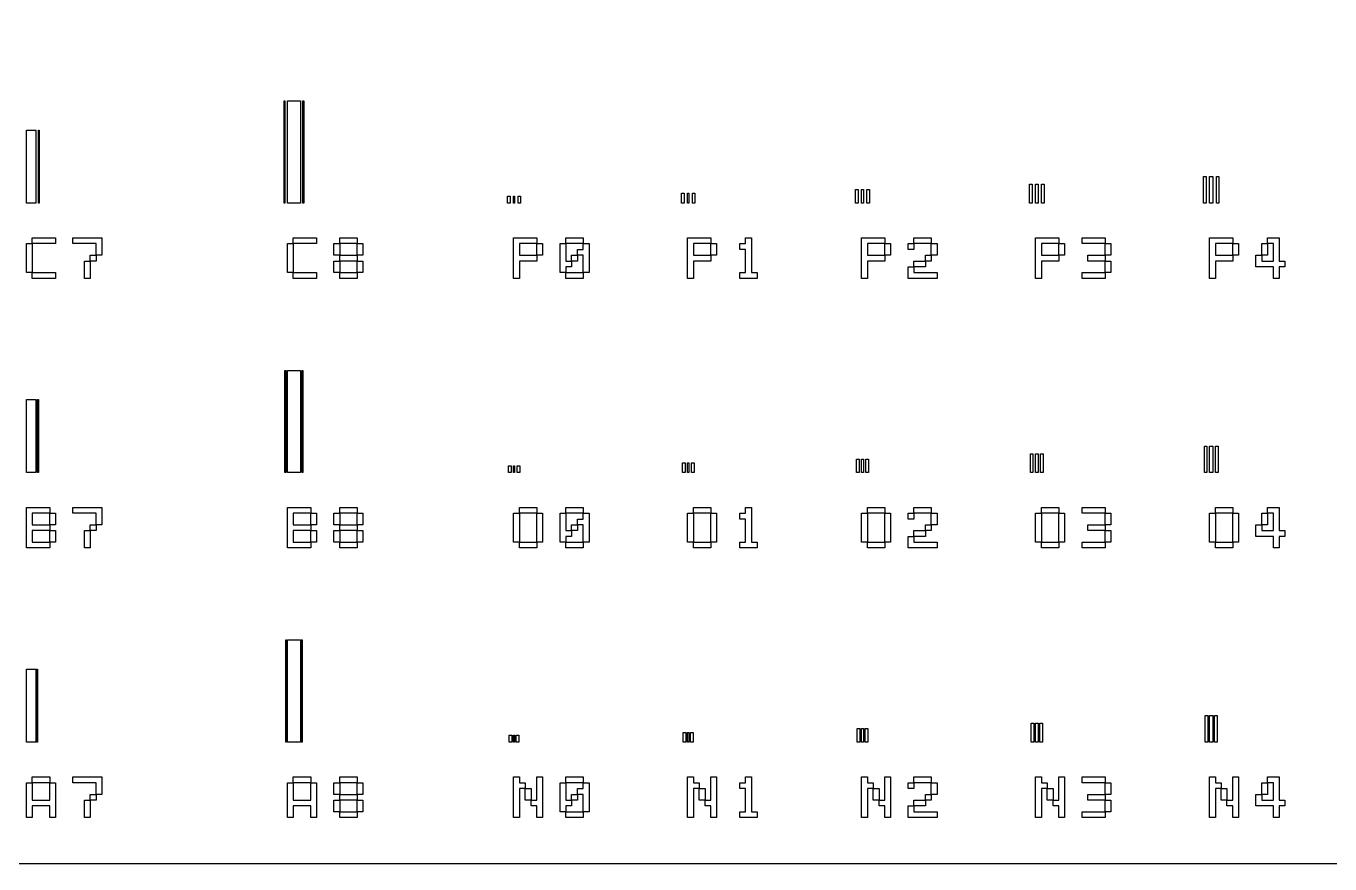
# Model space of a CAD drawing. Extents: x 0 to 3000, y 0 to 2000.
# Drawn here: x 750 to 1499, y 0 to 482 of the extents above; entities that cross this region are included whole.
import ezdxf

# ---------------------------------------------------------------- set-up
doc = ezdxf.new("R2010")
doc.units = 0
doc.layers.add('L0D0', color=2, linetype='CONTINUOUS')
doc.layers.add('L1D0', color=1, linetype='CONTINUOUS')

msp = doc.modelspace()

# ---------------------------------------------------------------- linework, layer by layer
at = {"layer": 'L0D0'}
msp.add_lwpolyline([(0, 0), (0, 2000), (3000, 2000), (3000, 0)], close=True, dxfattribs=at)
at = {"layer": 'L1D0'}
for points in [[(898, 380), (898, 438.8), (898.5, 438.8), (898.5, 380)], [(900, 380), (900, 438.8), (907.4, 438.8), (907.4, 380)], [(908.9, 380), (908.9, 438.8), (909.4, 438.8), (909.4, 380)], [(750, 380), (750, 422), (755.3, 422), (755.3, 380)], [(756.8, 380), (756.8, 422), (757.3, 422), (757.3, 380)], [(1326.5, 380), (1326.5, 390.9), (1328, 390.9), (1328, 380)], [(1330, 380), (1330, 390.9), (1331.4, 390.9), (1331.4, 380)], [(1333.4, 380), (1333.4, 390.9), (1334.9, 390.9), (1334.9, 380)], [(1426.5, 380), (1426.5, 395.3), (1428, 395.3), (1428, 380)], [(1430, 380), (1430, 395.3), (1431.9, 395.3), (1431.9, 380)], [(1433.9, 380), (1433.9, 395.3), (1435.4, 395.3), (1435.4, 380)], [(1026.5, 380), (1026.5, 384), (1028, 384), (1028, 380)], [(1030, 380), (1030, 384), (1030.5, 384), (1030.5, 380)], [(1032.5, 380), (1032.5, 384), (1034, 384), (1034, 380)], [(1126.5, 380), (1126.5, 385.6), (1128, 385.6), (1128, 380)], [(1130, 380), (1130, 385.6), (1130.7, 385.6), (1130.7, 380)], [(1132.7, 380), (1132.7, 385.6), (1134.2, 385.6), (1134.2, 380)], [(1226.5, 380), (1226.5, 387.8), (1228, 387.8), (1228, 380)], [(1230, 380), (1230, 387.8), (1231, 387.8), (1231, 380)], [(1233, 380), (1233, 387.8), (1234.5, 387.8), (1234.5, 380)], [(753.333, 356.667), (753.333, 360), (756.667, 360), (760, 360), (763.333, 360), (766.667, 360), (766.667, 356.667), (763.333, 356.667), (760, 356.667), (756.667, 356.667)], [(790, 350), (790, 353.333), (790, 356.667), (786.667, 356.667), (783.333, 356.667), (780, 356.667), (776.667, 356.667), (776.667, 360), (780, 360), (783.333, 360), (786.667, 360), (790, 360), (793.333, 360), (793.333, 356.667), (793.333, 353.333), (793.333, 350)], [(903.333, 356.667), (903.333, 360), (906.667, 360), (910, 360), (913.333, 360), (916.667, 360), (916.667, 356.667), (913.333, 356.667), (910, 356.667), (906.667, 356.667)], [(930, 356.667), (930, 360), (933.333, 360), (936.667, 360), (940, 360), (940, 356.667), (936.667, 356.667), (933.333, 356.667)], [(1030, 336.667), (1030, 340), (1030, 343.333), (1030, 346.667), (1030, 350), (1030, 353.333), (1030, 356.667), (1030, 360), (1033.333, 360), (1036.667, 360), (1040, 360), (1043.333, 360), (1043.333, 356.667), (1040, 356.667), (1036.667, 356.667), (1033.333, 356.667), (1033.333, 353.333), (1033.333, 350), (1036.667, 350), (1040, 350), (1043.333, 350), (1043.333, 346.667), (1040, 346.667), (1036.667, 346.667), (1033.333, 346.667), (1033.333, 343.333), (1033.333, 340), (1033.333, 336.667)], [(1060, 356.667), (1060, 360), (1063.333, 360), (1066.667, 360), (1070, 360), (1070, 356.667), (1066.667, 356.667), (1063.333, 356.667)], [(1130, 336.667), (1130, 340), (1130, 343.333), (1130, 346.667), (1130, 350), (1130, 353.333), (1130, 356.667), (1130, 360), (1133.333, 360), (1136.667, 360), (1140, 360), (1143.333, 360), (1143.333, 356.667), (1140, 356.667), (1136.667, 356.667), (1133.333, 356.667), (1133.333, 353.333), (1133.333, 350), (1136.667, 350), (1140, 350), (1143.333, 350), (1143.333, 346.667), (1140, 346.667), (1136.667, 346.667), (1133.333, 346.667), (1133.333, 343.333), (1133.333, 340), (1133.333, 336.667)], [(1160, 336.667), (1160, 340), (1163.333, 340), (1163.333, 343.333), (1163.333, 346.667), (1163.333, 350), (1163.333, 353.333), (1160, 353.333), (1160, 356.667), (1163.333, 356.667), (1163.333, 360), (1166.667, 360), (1166.667, 356.667), (1166.667, 353.333), (1166.667, 350), (1166.667, 346.667), (1166.667, 343.333), (1166.667, 340), (1170, 340), (1170, 336.667), (1166.667, 336.667), (1163.333, 336.667)], [(1230, 336.667), (1230, 340), (1230, 343.333), (1230, 346.667), (1230, 350), (1230, 353.333), (1230, 356.667), (1230, 360), (1233.333, 360), (1236.667, 360), (1240, 360), (1243.333, 360), (1243.333, 356.667), (1240, 356.667), (1236.667, 356.667), (1233.333, 356.667), (1233.333, 353.333), (1233.333, 350), (1236.667, 350), (1240, 350), (1243.333, 350), (1243.333, 346.667), (1240, 346.667), (1236.667, 346.667), (1233.333, 346.667), (1233.333, 343.333), (1233.333, 340), (1233.333, 336.667)], [(1260, 356.667), (1260, 360), (1263.333, 360), (1266.667, 360), (1270, 360), (1270, 356.667), (1266.667, 356.667), (1263.333, 356.667)], [(1330, 336.667), (1330, 340), (1330, 343.333), (1330, 346.667), (1330, 350), (1330, 353.333), (1330, 356.667), (1330, 360), (1333.333, 360), (1336.667, 360), (1340, 360), (1343.333, 360), (1343.333, 356.667), (1340, 356.667), (1336.667, 356.667), (1333.333, 356.667), (1333.333, 353.333), (1333.333, 350), (1336.667, 350), (1340, 350), (1343.333, 350), (1343.333, 346.667), (1340, 346.667), (1336.667, 346.667), (1333.333, 346.667), (1333.333, 343.333), (1333.333, 340), (1333.333, 336.667)], [(1356.667, 356.667), (1356.667, 360), (1360, 360), (1363.333, 360), (1366.667, 360), (1370, 360), (1370, 356.667), (1366.667, 356.667), (1363.333, 356.667), (1360, 356.667)], [(1430, 336.667), (1430, 340), (1430, 343.333), (1430, 346.667), (1430, 350), (1430, 353.333), (1430, 356.667), (1430, 360), (1433.333, 360), (1436.667, 360), (1440, 360), (1443.333, 360), (1443.333, 356.667), (1440, 356.667), (1436.667, 356.667), (1433.333, 356.667), (1433.333, 353.333), (1433.333, 350), (1436.667, 350), (1440, 350), (1443.333, 350), (1443.333, 346.667), (1440, 346.667), (1436.667, 346.667), (1433.333, 346.667), (1433.333, 343.333), (1433.333, 340), (1433.333, 336.667)], [(1466.667, 336.667), (1466.667, 340), (1466.667, 343.333), (1463.333, 343.333), (1460, 343.333), (1456.667, 343.333), (1456.667, 346.667), (1456.667, 350), (1460, 350), (1460, 346.667), (1463.333, 346.667), (1466.667, 346.667), (1466.667, 350), (1466.667, 353.333), (1466.667, 356.667), (1463.333, 356.667), (1463.333, 360), (1466.667, 360), (1470, 360), (1470, 356.667), (1470, 353.333), (1470, 350), (1470, 346.667), (1473.333, 346.667), (1473.333, 343.333), (1470, 343.333), (1470, 340), (1470, 336.667)], [(750, 340), (750, 343.333), (750, 346.667), (750, 350), (750, 353.333), (750, 356.667), (753.333, 356.667), (753.333, 353.333), (753.333, 350), (753.333, 346.667), (753.333, 343.333), (753.333, 340)], [(900, 340), (900, 343.333), (900, 346.667), (900, 350), (900, 353.333), (900, 356.667), (903.333, 356.667), (903.333, 353.333), (903.333, 350), (903.333, 346.667), (903.333, 343.333), (903.333, 340)], [(926.667, 350), (926.667, 353.333), (926.667, 356.667), (930, 356.667), (930, 353.333), (930, 350)], [(940, 350), (940, 353.333), (940, 356.667), (943.333, 356.667), (943.333, 353.333), (943.333, 350)], [(1043.333, 350), (1043.333, 353.333), (1043.333, 356.667), (1046.667, 356.667), (1046.667, 353.333), (1046.667, 350)], [(1056.667, 340), (1056.667, 343.333), (1056.667, 346.667), (1056.667, 350), (1056.667, 353.333), (1056.667, 356.667), (1060, 356.667), (1060, 353.333), (1060, 350), (1060, 346.667), (1063.333, 346.667), (1063.333, 343.333), (1060, 343.333), (1060, 340)], [(1070, 340), (1070, 343.333), (1070, 346.667), (1070, 350), (1066.667, 350), (1066.667, 353.333), (1070, 353.333), (1070, 356.667), (1073.333, 356.667), (1073.333, 353.333), (1073.333, 350), (1073.333, 346.667), (1073.333, 343.333), (1073.333, 340)], [(1143.333, 350), (1143.333, 353.333), (1143.333, 356.667), (1146.667, 356.667), (1146.667, 353.333), (1146.667, 350)], [(1243.333, 350), (1243.333, 353.333), (1243.333, 356.667), (1246.667, 356.667), (1246.667, 353.333), (1246.667, 350)], [(1256.667, 353.333), (1256.667, 356.667), (1260, 356.667), (1260, 353.333)], [(1270, 350), (1270, 353.333), (1270, 356.667), (1273.333, 356.667), (1273.333, 353.333), (1273.333, 350)], [(1343.333, 350), (1343.333, 353.333), (1343.333, 356.667), (1346.667, 356.667), (1346.667, 353.333), (1346.667, 350)], [(1370, 350), (1370, 353.333), (1370, 356.667), (1373.333, 356.667), (1373.333, 353.333), (1373.333, 350)], [(1443.333, 350), (1443.333, 353.333), (1443.333, 356.667), (1446.667, 356.667), (1446.667, 353.333), (1446.667, 350)], [(1460, 350), (1460, 353.333), (1460, 356.667), (1463.333, 356.667), (1463.333, 353.333), (1463.333, 350)], [(783.333, 336.667), (783.333, 340), (783.333, 343.333), (783.333, 346.667), (786.667, 346.667), (786.667, 343.333), (786.667, 340), (786.667, 336.667)], [(786.667, 346.667), (786.667, 350), (790, 350), (790, 346.667)], [(926.667, 340), (926.667, 343.333), (926.667, 346.667), (930, 346.667), (930, 343.333), (930, 340)], [(930, 346.667), (930, 350), (933.333, 350), (936.667, 350), (940, 350), (940, 346.667), (936.667, 346.667), (933.333, 346.667)], [(940, 340), (940, 343.333), (940, 346.667), (943.333, 346.667), (943.333, 343.333), (943.333, 340)], [(1063.333, 346.667), (1063.333, 350), (1066.667, 350), (1066.667, 346.667)], [(1260, 343.333), (1260, 346.667), (1263.333, 346.667), (1266.667, 346.667), (1266.667, 343.333), (1263.333, 343.333)], [(1266.667, 346.667), (1266.667, 350), (1270, 350), (1270, 346.667)], [(1360, 346.667), (1360, 350), (1363.333, 350), (1366.667, 350), (1370, 350), (1370, 346.667), (1366.667, 346.667), (1363.333, 346.667)], [(1370, 340), (1370, 343.333), (1370, 346.667), (1373.333, 346.667), (1373.333, 343.333), (1373.333, 340)], [(753.333, 336.667), (753.333, 340), (756.667, 340), (760, 340), (763.333, 340), (766.667, 340), (766.667, 336.667), (763.333, 336.667), (760, 336.667), (756.667, 336.667)], [(903.333, 336.667), (903.333, 340), (906.667, 340), (910, 340), (913.333, 340), (916.667, 340), (916.667, 336.667), (913.333, 336.667), (910, 336.667), (906.667, 336.667)], [(930, 336.667), (930, 340), (933.333, 340), (936.667, 340), (940, 340), (940, 336.667), (936.667, 336.667), (933.333, 336.667)], [(1060, 336.667), (1060, 340), (1063.333, 340), (1066.667, 340), (1070, 340), (1070, 336.667), (1066.667, 336.667), (1063.333, 336.667)], [(1256.667, 336.667), (1256.667, 340), (1256.667, 343.333), (1260, 343.333), (1260, 340), (1263.333, 340), (1266.667, 340), (1270, 340), (1273.333, 340), (1273.333, 336.667), (1270, 336.667), (1266.667, 336.667), (1263.333, 336.667), (1260, 336.667)], [(1356.667, 336.667), (1356.667, 340), (1360, 340), (1363.333, 340), (1366.667, 340), (1370, 340), (1370, 336.667), (1366.667, 336.667), (1363.333, 336.667), (1360, 336.667)], [(898.5, 225), (898.5, 283.8), (899, 283.8), (899, 225)], [(900, 225), (900, 283.8), (907.4, 283.8), (907.4, 225)], [(908.4, 225), (908.4, 283.8), (908.9, 283.8), (908.9, 225)], [(750, 225), (750, 267), (755.3, 267), (755.3, 225)], [(756.3, 225), (756.3, 267), (756.8, 267), (756.8, 225)], [(1427, 225), (1427, 240.3), (1428.5, 240.3), (1428.5, 225)], [(1430, 225), (1430, 240.3), (1431.9, 240.3), (1431.9, 225)], [(1433.4, 225), (1433.4, 240.3), (1434.9, 240.3), (1434.9, 225)], [(1227, 225), (1227, 232.8), (1228.5, 232.8), (1228.5, 225)], [(1230, 225), (1230, 232.8), (1231, 232.8), (1231, 225)], [(1232.5, 225), (1232.5, 232.8), (1234, 232.8), (1234, 225)], [(1327, 225), (1327, 235.9), (1328.5, 235.9), (1328.5, 225)], [(1330, 225), (1330, 235.9), (1331.4, 235.9), (1331.4, 225)], [(1332.9, 225), (1332.9, 235.9), (1334.4, 235.9), (1334.4, 225)], [(1027, 225), (1027, 229), (1028.5, 229), (1028.5, 225)], [(1030, 225), (1030, 229), (1030.5, 229), (1030.5, 225)], [(1032, 225), (1032, 229), (1033.5, 229), (1033.5, 225)], [(1127, 225), (1127, 230.6), (1128.5, 230.6), (1128.5, 225)], [(1130, 225), (1130, 230.6), (1130.7, 230.6), (1130.7, 225)], [(1132.2, 225), (1132.2, 230.6), (1133.7, 230.6), (1133.7, 225)], [(750, 181.667), (750, 185), (750, 188.333), (750, 191.667), (750, 195), (750, 198.333), (750, 201.667), (750, 205), (753.333, 205), (756.667, 205), (760, 205), (763.333, 205), (763.333, 201.667), (760, 201.667), (756.667, 201.667), (753.333, 201.667), (753.333, 198.333), (753.333, 195), (756.667, 195), (760, 195), (763.333, 195), (763.333, 191.667), (760, 191.667), (756.667, 191.667), (753.333, 191.667), (753.333, 188.333), (753.333, 185), (756.667, 185), (760, 185), (763.333, 185), (763.333, 181.667), (760, 181.667), (756.667, 181.667), (753.333, 181.667)], [(790, 195), (790, 198.333), (790, 201.667), (786.667, 201.667), (783.333, 201.667), (780, 201.667), (776.667, 201.667), (776.667, 205), (780, 205), (783.333, 205), (786.667, 205), (790, 205), (793.333, 205), (793.333, 201.667), (793.333, 198.333), (793.333, 195)], [(900, 181.667), (900, 185), (900, 188.333), (900, 191.667), (900, 195), (900, 198.333), (900, 201.667), (900, 205), (903.333, 205), (906.667, 205), (910, 205), (913.333, 205), (913.333, 201.667), (910, 201.667), (906.667, 201.667), (903.333, 201.667), (903.333, 198.333), (903.333, 195), (906.667, 195), (910, 195), (913.333, 195), (913.333, 191.667), (910, 191.667), (906.667, 191.667), (903.333, 191.667), (903.333, 188.333), (903.333, 185), (906.667, 185), (910, 185), (913.333, 185), (913.333, 181.667), (910, 181.667), (906.667, 181.667), (903.333, 181.667)], [(930, 201.667), (930, 205), (933.333, 205), (936.667, 205), (940, 205), (940, 201.667), (936.667, 201.667), (933.333, 201.667)], [(1033.333, 201.667), (1033.333, 205), (1036.667, 205), (1040, 205), (1043.333, 205), (1043.333, 201.667), (1040, 201.667), (1036.667, 201.667)], [(1060, 201.667), (1060, 205), (1063.333, 205), (1066.667, 205), (1070, 205), (1070, 201.667), (1066.667, 201.667), (1063.333, 201.667)], [(1133.333, 201.667), (1133.333, 205), (1136.667, 205), (1140, 205), (1143.333, 205), (1143.333, 201.667), (1140, 201.667), (1136.667, 201.667)], [(1160, 181.667), (1160, 185), (1163.333, 185), (1163.333, 188.333), (1163.333, 191.667), (1163.333, 195), (1163.333, 198.333), (1160, 198.333), (1160, 201.667), (1163.333, 201.667), (1163.333, 205), (1166.667, 205), (1166.667, 201.667), (1166.667, 198.333), (1166.667, 195), (1166.667, 191.667), (1166.667, 188.333), (1166.667, 185), (1170, 185), (1170, 181.667), (1166.667, 181.667), (1163.333, 181.667)], [(1233.333, 201.667), (1233.333, 205), (1236.667, 205), (1240, 205), (1243.333, 205), (1243.333, 201.667), (1240, 201.667), (1236.667, 201.667)], [(1260, 201.667), (1260, 205), (1263.333, 205), (1266.667, 205), (1270, 205), (1270, 201.667), (1266.667, 201.667), (1263.333, 201.667)], [(1333.333, 201.667), (1333.333, 205), (1336.667, 205), (1340, 205), (1343.333, 205), (1343.333, 201.667), (1340, 201.667), (1336.667, 201.667)], [(1356.667, 201.667), (1356.667, 205), (1360, 205), (1363.333, 205), (1366.667, 205), (1370, 205), (1370, 201.667), (1366.667, 201.667), (1363.333, 201.667), (1360, 201.667)], [(1433.333, 201.667), (1433.333, 205), (1436.667, 205), (1440, 205), (1443.333, 205), (1443.333, 201.667), (1440, 201.667), (1436.667, 201.667)], [(1466.667, 181.667), (1466.667, 185), (1466.667, 188.333), (1463.333, 188.333), (1460, 188.333), (1456.667, 188.333), (1456.667, 191.667), (1456.667, 195), (1460, 195), (1460, 191.667), (1463.333, 191.667), (1466.667, 191.667), (1466.667, 195), (1466.667, 198.333), (1466.667, 201.667), (1463.333, 201.667), (1463.333, 205), (1466.667, 205), (1470, 205), (1470, 201.667), (1470, 198.333), (1470, 195), (1470, 191.667), (1473.333, 191.667), (1473.333, 188.333), (1470, 188.333), (1470, 185), (1470, 181.667)], [(763.333, 195), (763.333, 198.333), (763.333, 201.667), (766.667, 201.667), (766.667, 198.333), (766.667, 195)], [(786.667, 191.667), (786.667, 195), (790, 195), (790, 191.667)], [(913.333, 195), (913.333, 198.333), (913.333, 201.667), (916.667, 201.667), (916.667, 198.333), (916.667, 195)], [(926.667, 195), (926.667, 198.333), (926.667, 201.667), (930, 201.667), (930, 198.333), (930, 195)], [(930, 191.667), (930, 195), (933.333, 195), (936.667, 195), (940, 195), (940, 191.667), (936.667, 191.667), (933.333, 191.667)], [(940, 195), (940, 198.333), (940, 201.667), (943.333, 201.667), (943.333, 198.333), (943.333, 195)], [(1030, 185), (1030, 188.333), (1030, 191.667), (1030, 195), (1030, 198.333), (1030, 201.667), (1033.333, 201.667), (1033.333, 198.333), (1033.333, 195), (1033.333, 191.667), (1033.333, 188.333), (1033.333, 185)], [(1043.333, 185), (1043.333, 188.333), (1043.333, 191.667), (1043.333, 195), (1043.333, 198.333), (1043.333, 201.667), (1046.667, 201.667), (1046.667, 198.333), (1046.667, 195), (1046.667, 191.667), (1046.667, 188.333), (1046.667, 185)], [(1056.667, 185), (1056.667, 188.333), (1056.667, 191.667), (1056.667, 195), (1056.667, 198.333), (1056.667, 201.667), (1060, 201.667), (1060, 198.333), (1060, 195), (1060, 191.667), (1063.333, 191.667), (1063.333, 188.333), (1060, 188.333), (1060, 185)], [(1063.333, 191.667), (1063.333, 195), (1066.667, 195), (1066.667, 191.667)], [(1070, 185), (1070, 188.333), (1070, 191.667), (1070, 195), (1066.667, 195), (1066.667, 198.333), (1070, 198.333), (1070, 201.667), (1073.333, 201.667), (1073.333, 198.333), (1073.333, 195), (1073.333, 191.667), (1073.333, 188.333), (1073.333, 185)], [(1130, 185), (1130, 188.333), (1130, 191.667), (1130, 195), (1130, 198.333), (1130, 201.667), (1133.333, 201.667), (1133.333, 198.333), (1133.333, 195), (1133.333, 191.667), (1133.333, 188.333), (1133.333, 185)], [(1143.333, 185), (1143.333, 188.333), (1143.333, 191.667), (1143.333, 195), (1143.333, 198.333), (1143.333, 201.667), (1146.667, 201.667), (1146.667, 198.333), (1146.667, 195), (1146.667, 191.667), (1146.667, 188.333), (1146.667, 185)], [(1230, 185), (1230, 188.333), (1230, 191.667), (1230, 195), (1230, 198.333), (1230, 201.667), (1233.333, 201.667), (1233.333, 198.333), (1233.333, 195), (1233.333, 191.667), (1233.333, 188.333), (1233.333, 185)], [(1243.333, 185), (1243.333, 188.333), (1243.333, 191.667), (1243.333, 195), (1243.333, 198.333), (1243.333, 201.667), (1246.667, 201.667), (1246.667, 198.333), (1246.667, 195), (1246.667, 191.667), (1246.667, 188.333), (1246.667, 185)], [(1256.667, 198.333), (1256.667, 201.667), (1260, 201.667), (1260, 198.333)], [(1266.667, 191.667), (1266.667, 195), (1270, 195), (1270, 191.667)], [(1270, 195), (1270, 198.333), (1270, 201.667), (1273.333, 201.667), (1273.333, 198.333), (1273.333, 195)], [(1330, 185), (1330, 188.333), (1330, 191.667), (1330, 195), (1330, 198.333), (1330, 201.667), (1333.333, 201.667), (1333.333, 198.333), (1333.333, 195), (1333.333, 191.667), (1333.333, 188.333), (1333.333, 185)], [(1343.333, 185), (1343.333, 188.333), (1343.333, 191.667), (1343.333, 195), (1343.333, 198.333), (1343.333, 201.667), (1346.667, 201.667), (1346.667, 198.333), (1346.667, 195), (1346.667, 191.667), (1346.667, 188.333), (1346.667, 185)], [(1360, 191.667), (1360, 195), (1363.333, 195), (1366.667, 195), (1370, 195), (1370, 191.667), (1366.667, 191.667), (1363.333, 191.667)], [(1370, 195), (1370, 198.333), (1370, 201.667), (1373.333, 201.667), (1373.333, 198.333), (1373.333, 195)], [(1430, 185), (1430, 188.333), (1430, 191.667), (1430, 195), (1430, 198.333), (1430, 201.667), (1433.333, 201.667), (1433.333, 198.333), (1433.333, 195), (1433.333, 191.667), (1433.333, 188.333), (1433.333, 185)], [(1443.333, 185), (1443.333, 188.333), (1443.333, 191.667), (1443.333, 195), (1443.333, 198.333), (1443.333, 201.667), (1446.667, 201.667), (1446.667, 198.333), (1446.667, 195), (1446.667, 191.667), (1446.667, 188.333), (1446.667, 185)], [(1460, 195), (1460, 198.333), (1460, 201.667), (1463.333, 201.667), (1463.333, 198.333), (1463.333, 195)], [(763.333, 185), (763.333, 188.333), (763.333, 191.667), (766.667, 191.667), (766.667, 188.333), (766.667, 185)], [(783.333, 181.667), (783.333, 185), (783.333, 188.333), (783.333, 191.667), (786.667, 191.667), (786.667, 188.333), (786.667, 185), (786.667, 181.667)], [(913.333, 185), (913.333, 188.333), (913.333, 191.667), (916.667, 191.667), (916.667, 188.333), (916.667, 185)], [(926.667, 185), (926.667, 188.333), (926.667, 191.667), (930, 191.667), (930, 188.333), (930, 185)], [(940, 185), (940, 188.333), (940, 191.667), (943.333, 191.667), (943.333, 188.333), (943.333, 185)], [(1256.667, 181.667), (1256.667, 185), (1256.667, 188.333), (1260, 188.333), (1260, 185), (1263.333, 185), (1266.667, 185), (1270, 185), (1273.333, 185), (1273.333, 181.667), (1270, 181.667), (1266.667, 181.667), (1263.333, 181.667), (1260, 181.667)], [(1260, 188.333), (1260, 191.667), (1263.333, 191.667), (1266.667, 191.667), (1266.667, 188.333), (1263.333, 188.333)], [(1370, 185), (1370, 188.333), (1370, 191.667), (1373.333, 191.667), (1373.333, 188.333), (1373.333, 185)], [(930, 181.667), (930, 185), (933.333, 185), (936.667, 185), (940, 185), (940, 181.667), (936.667, 181.667), (933.333, 181.667)], [(1033.333, 181.667), (1033.333, 185), (1036.667, 185), (1040, 185), (1043.333, 185), (1043.333, 181.667), (1040, 181.667), (1036.667, 181.667)], [(1060, 181.667), (1060, 185), (1063.333, 185), (1066.667, 185), (1070, 185), (1070, 181.667), (1066.667, 181.667), (1063.333, 181.667)], [(1133.333, 181.667), (1133.333, 185), (1136.667, 185), (1140, 185), (1143.333, 185), (1143.333, 181.667), (1140, 181.667), (1136.667, 181.667)], [(1233.333, 181.667), (1233.333, 185), (1236.667, 185), (1240, 185), (1243.333, 185), (1243.333, 181.667), (1240, 181.667), (1236.667, 181.667)], [(1333.333, 181.667), (1333.333, 185), (1336.667, 185), (1340, 185), (1343.333, 185), (1343.333, 181.667), (1340, 181.667), (1336.667, 181.667)], [(1356.667, 181.667), (1356.667, 185), (1360, 185), (1363.333, 185), (1366.667, 185), (1370, 185), (1370, 181.667), (1366.667, 181.667), (1363.333, 181.667), (1360, 181.667)], [(1433.333, 181.667), (1433.333, 185), (1436.667, 185), (1440, 185), (1443.333, 185), (1443.333, 181.667), (1440, 181.667), (1436.667, 181.667)], [(899, 70), (899, 128.8), (899.5, 128.8), (899.5, 70)], [(900, 70), (900, 128.8), (907.4, 128.8), (907.4, 70)], [(907.9, 70), (907.9, 128.8), (908.4, 128.8), (908.4, 70)], [(750, 70), (750, 112), (755.3, 112), (755.3, 70)], [(755.8, 70), (755.8, 112), (756.3, 112), (756.3, 70)], [(1427.5, 70), (1427.5, 85.3), (1429, 85.3), (1429, 70)], [(1430, 70), (1430, 85.3), (1431.9, 85.3), (1431.9, 70)], [(1432.9, 70), (1432.9, 85.3), (1434.4, 85.3), (1434.4, 70)], [(1127.5, 70), (1127.5, 75.6), (1129, 75.6), (1129, 70)], [(1130, 70), (1130, 75.6), (1130.7, 75.6), (1130.7, 70)], [(1131.7, 70), (1131.7, 75.6), (1133.2, 75.6), (1133.2, 70)], [(1227.5, 70), (1227.5, 77.8), (1229, 77.8), (1229, 70)], [(1230, 70), (1230, 77.8), (1231, 77.8), (1231, 70)], [(1232, 70), (1232, 77.8), (1233.5, 77.8), (1233.5, 70)], [(1327.5, 70), (1327.5, 80.9), (1329, 80.9), (1329, 70)], [(1330, 70), (1330, 80.9), (1331.4, 80.9), (1331.4, 70)], [(1332.4, 70), (1332.4, 80.9), (1333.9, 80.9), (1333.9, 70)], [(1027.5, 70), (1027.5, 74), (1029, 74), (1029, 70)], [(1030, 70), (1030, 74), (1030.5, 74), (1030.5, 70)], [(1031.5, 70), (1031.5, 74), (1033, 74), (1033, 70)], [(750, 26.667), (750, 30), (750, 33.333), (750, 36.667), (750, 40), (750, 43.333), (750, 46.667), (753.333, 46.667), (753.333, 43.333), (753.333, 40), (753.333, 36.667), (756.667, 36.667), (760, 36.667), (763.333, 36.667), (763.333, 40), (763.333, 43.333), (763.333, 46.667), (766.667, 46.667), (766.667, 43.333), (766.667, 40), (766.667, 36.667), (766.667, 33.333), (766.667, 30), (766.667, 26.667), (763.333, 26.667), (763.333, 30), (763.333, 33.333), (760, 33.333), (756.667, 33.333), (753.333, 33.333), (753.333, 30), (753.333, 26.667)], [(753.333, 46.667), (753.333, 50), (756.667, 50), (760, 50), (763.333, 50), (763.333, 46.667), (760, 46.667), (756.667, 46.667)], [(790, 40), (790, 43.333), (790, 46.667), (786.667, 46.667), (783.333, 46.667), (780, 46.667), (776.667, 46.667), (776.667, 50), (780, 50), (783.333, 50), (786.667, 50), (790, 50), (793.333, 50), (793.333, 46.667), (793.333, 43.333), (793.333, 40)], [(900, 26.667), (900, 30), (900, 33.333), (900, 36.667), (900, 40), (900, 43.333), (900, 46.667), (903.333, 46.667), (903.333, 43.333), (903.333, 40), (903.333, 36.667), (906.667, 36.667), (910, 36.667), (913.333, 36.667), (913.333, 40), (913.333, 43.333), (913.333, 46.667), (916.667, 46.667), (916.667, 43.333), (916.667, 40), (916.667, 36.667), (916.667, 33.333), (916.667, 30), (916.667, 26.667), (913.333, 26.667), (913.333, 30), (913.333, 33.333), (910, 33.333), (906.667, 33.333), (903.333, 33.333), (903.333, 30), (903.333, 26.667)], [(903.333, 46.667), (903.333, 50), (906.667, 50), (910, 50), (913.333, 50), (913.333, 46.667), (910, 46.667), (906.667, 46.667)], [(926.667, 40), (926.667, 43.333), (926.667, 46.667), (930, 46.667), (930, 43.333), (930, 40)], [(930, 46.667), (930, 50), (933.333, 50), (936.667, 50), (940, 50), (940, 46.667), (936.667, 46.667), (933.333, 46.667)], [(940, 40), (940, 43.333), (940, 46.667), (943.333, 46.667), (943.333, 43.333), (943.333, 40)], [(1030, 26.667), (1030, 30), (1030, 33.333), (1030, 36.667), (1030, 40), (1030, 43.333), (1030, 46.667), (1030, 50), (1033.333, 50), (1033.333, 46.667), (1036.667, 46.667), (1036.667, 43.333), (1033.333, 43.333), (1033.333, 40), (1033.333, 36.667), (1033.333, 33.333), (1033.333, 30), (1033.333, 26.667)], [(1043.333, 26.667), (1043.333, 30), (1043.333, 33.333), (1040, 33.333), (1040, 36.667), (1043.333, 36.667), (1043.333, 40), (1043.333, 43.333), (1043.333, 46.667), (1043.333, 50), (1046.667, 50), (1046.667, 46.667), (1046.667, 43.333), (1046.667, 40), (1046.667, 36.667), (1046.667, 33.333), (1046.667, 30), (1046.667, 26.667)], [(1056.667, 30), (1056.667, 33.333), (1056.667, 36.667), (1056.667, 40), (1056.667, 43.333), (1056.667, 46.667), (1060, 46.667), (1060, 43.333), (1060, 40), (1060, 36.667), (1063.333, 36.667), (1063.333, 33.333), (1060, 33.333), (1060, 30)], [(1060, 46.667), (1060, 50), (1063.333, 50), (1066.667, 50), (1070, 50), (1070, 46.667), (1066.667, 46.667), (1063.333, 46.667)], [(1070, 30), (1070, 33.333), (1070, 36.667), (1070, 40), (1066.667, 40), (1066.667, 43.333), (1070, 43.333), (1070, 46.667), (1073.333, 46.667), (1073.333, 43.333), (1073.333, 40), (1073.333, 36.667), (1073.333, 33.333), (1073.333, 30)], [(1130, 26.667), (1130, 30), (1130, 33.333), (1130, 36.667), (1130, 40), (1130, 43.333), (1130, 46.667), (1130, 50), (1133.333, 50), (1133.333, 46.667), (1136.667, 46.667), (1136.667, 43.333), (1133.333, 43.333), (1133.333, 40), (1133.333, 36.667), (1133.333, 33.333), (1133.333, 30), (1133.333, 26.667)], [(1143.333, 26.667), (1143.333, 30), (1143.333, 33.333), (1140, 33.333), (1140, 36.667), (1143.333, 36.667), (1143.333, 40), (1143.333, 43.333), (1143.333, 46.667), (1143.333, 50), (1146.667, 50), (1146.667, 46.667), (1146.667, 43.333), (1146.667, 40), (1146.667, 36.667), (1146.667, 33.333), (1146.667, 30), (1146.667, 26.667)], [(1160, 26.667), (1160, 30), (1163.333, 30), (1163.333, 33.333), (1163.333, 36.667), (1163.333, 40), (1163.333, 43.333), (1160, 43.333), (1160, 46.667), (1163.333, 46.667), (1163.333, 50), (1166.667, 50), (1166.667, 46.667), (1166.667, 43.333), (1166.667, 40), (1166.667, 36.667), (1166.667, 33.333), (1166.667, 30), (1170, 30), (1170, 26.667), (1166.667, 26.667), (1163.333, 26.667)], [(1230, 26.667), (1230, 30), (1230, 33.333), (1230, 36.667), (1230, 40), (1230, 43.333), (1230, 46.667), (1230, 50), (1233.333, 50), (1233.333, 46.667), (1236.667, 46.667), (1236.667, 43.333), (1233.333, 43.333), (1233.333, 40), (1233.333, 36.667), (1233.333, 33.333), (1233.333, 30), (1233.333, 26.667)], [(1243.333, 26.667), (1243.333, 30), (1243.333, 33.333), (1240, 33.333), (1240, 36.667), (1243.333, 36.667), (1243.333, 40), (1243.333, 43.333), (1243.333, 46.667), (1243.333, 50), (1246.667, 50), (1246.667, 46.667), (1246.667, 43.333), (1246.667, 40), (1246.667, 36.667), (1246.667, 33.333), (1246.667, 30), (1246.667, 26.667)], [(1256.667, 43.333), (1256.667, 46.667), (1260, 46.667), (1260, 43.333)], [(1260, 46.667), (1260, 50), (1263.333, 50), (1266.667, 50), (1270, 50), (1270, 46.667), (1266.667, 46.667), (1263.333, 46.667)], [(1270, 40), (1270, 43.333), (1270, 46.667), (1273.333, 46.667), (1273.333, 43.333), (1273.333, 40)], [(1330, 26.667), (1330, 30), (1330, 33.333), (1330, 36.667), (1330, 40), (1330, 43.333), (1330, 46.667), (1330, 50), (1333.333, 50), (1333.333, 46.667), (1336.667, 46.667), (1336.667, 43.333), (1333.333, 43.333), (1333.333, 40), (1333.333, 36.667), (1333.333, 33.333), (1333.333, 30), (1333.333, 26.667)], [(1343.333, 26.667), (1343.333, 30), (1343.333, 33.333), (1340, 33.333), (1340, 36.667), (1343.333, 36.667), (1343.333, 40), (1343.333, 43.333), (1343.333, 46.667), (1343.333, 50), (1346.667, 50), (1346.667, 46.667), (1346.667, 43.333), (1346.667, 40), (1346.667, 36.667), (1346.667, 33.333), (1346.667, 30), (1346.667, 26.667)], [(1356.667, 46.667), (1356.667, 50), (1360, 50), (1363.333, 50), (1366.667, 50), (1370, 50), (1370, 46.667), (1366.667, 46.667), (1363.333, 46.667), (1360, 46.667)], [(1370, 40), (1370, 43.333), (1370, 46.667), (1373.333, 46.667), (1373.333, 43.333), (1373.333, 40)], [(1430, 26.667), (1430, 30), (1430, 33.333), (1430, 36.667), (1430, 40), (1430, 43.333), (1430, 46.667), (1430, 50), (1433.333, 50), (1433.333, 46.667), (1436.667, 46.667), (1436.667, 43.333), (1433.333, 43.333), (1433.333, 40), (1433.333, 36.667), (1433.333, 33.333), (1433.333, 30), (1433.333, 26.667)], [(1443.333, 26.667), (1443.333, 30), (1443.333, 33.333), (1440, 33.333), (1440, 36.667), (1443.333, 36.667), (1443.333, 40), (1443.333, 43.333), (1443.333, 46.667), (1443.333, 50), (1446.667, 50), (1446.667, 46.667), (1446.667, 43.333), (1446.667, 40), (1446.667, 36.667), (1446.667, 33.333), (1446.667, 30), (1446.667, 26.667)], [(1466.667, 26.667), (1466.667, 30), (1466.667, 33.333), (1463.333, 33.333), (1460, 33.333), (1456.667, 33.333), (1456.667, 36.667), (1456.667, 40), (1460, 40), (1460, 36.667), (1463.333, 36.667), (1466.667, 36.667), (1466.667, 40), (1466.667, 43.333), (1466.667, 46.667), (1463.333, 46.667), (1463.333, 50), (1466.667, 50), (1470, 50), (1470, 46.667), (1470, 43.333), (1470, 40), (1470, 36.667), (1473.333, 36.667), (1473.333, 33.333), (1470, 33.333), (1470, 30), (1470, 26.667)], [(1460, 40), (1460, 43.333), (1460, 46.667), (1463.333, 46.667), (1463.333, 43.333), (1463.333, 40)], [(786.667, 36.667), (786.667, 40), (790, 40), (790, 36.667)], [(930, 36.667), (930, 40), (933.333, 40), (936.667, 40), (940, 40), (940, 36.667), (936.667, 36.667), (933.333, 36.667)], [(1036.667, 36.667), (1036.667, 40), (1036.667, 43.333), (1040, 43.333), (1040, 40), (1040, 36.667)], [(1063.333, 36.667), (1063.333, 40), (1066.667, 40), (1066.667, 36.667)], [(1136.667, 36.667), (1136.667, 40), (1136.667, 43.333), (1140, 43.333), (1140, 40), (1140, 36.667)], [(1236.667, 36.667), (1236.667, 40), (1236.667, 43.333), (1240, 43.333), (1240, 40), (1240, 36.667)], [(1266.667, 36.667), (1266.667, 40), (1270, 40), (1270, 36.667)], [(1336.667, 36.667), (1336.667, 40), (1336.667, 43.333), (1340, 43.333), (1340, 40), (1340, 36.667)], [(1360, 36.667), (1360, 40), (1363.333, 40), (1366.667, 40), (1370, 40), (1370, 36.667), (1366.667, 36.667), (1363.333, 36.667)], [(1436.667, 36.667), (1436.667, 40), (1436.667, 43.333), (1440, 43.333), (1440, 40), (1440, 36.667)], [(783.333, 26.667), (783.333, 30), (783.333, 33.333), (783.333, 36.667), (786.667, 36.667), (786.667, 33.333), (786.667, 30), (786.667, 26.667)], [(926.667, 30), (926.667, 33.333), (926.667, 36.667), (930, 36.667), (930, 33.333), (930, 30)], [(930, 26.667), (930, 30), (933.333, 30), (936.667, 30), (940, 30), (940, 26.667), (936.667, 26.667), (933.333, 26.667)], [(940, 30), (940, 33.333), (940, 36.667), (943.333, 36.667), (943.333, 33.333), (943.333, 30)], [(1060, 26.667), (1060, 30), (1063.333, 30), (1066.667, 30), (1070, 30), (1070, 26.667), (1066.667, 26.667), (1063.333, 26.667)], [(1256.667, 26.667), (1256.667, 30), (1256.667, 33.333), (1260, 33.333), (1260, 30), (1263.333, 30), (1266.667, 30), (1270, 30), (1273.333, 30), (1273.333, 26.667), (1270, 26.667), (1266.667, 26.667), (1263.333, 26.667), (1260, 26.667)], [(1260, 33.333), (1260, 36.667), (1263.333, 36.667), (1266.667, 36.667), (1266.667, 33.333), (1263.333, 33.333)], [(1356.667, 26.667), (1356.667, 30), (1360, 30), (1363.333, 30), (1366.667, 30), (1370, 30), (1370, 26.667), (1366.667, 26.667), (1363.333, 26.667), (1360, 26.667)], [(1370, 30), (1370, 33.333), (1370, 36.667), (1373.333, 36.667), (1373.333, 33.333), (1373.333, 30)]]:
    msp.add_lwpolyline(points, close=True, dxfattribs=at)

doc.saveas('drawing.dxf')
